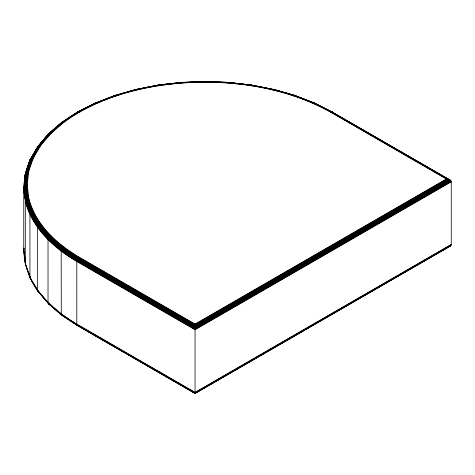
<?xml version="1.0" encoding="UTF-8"?>
<svg xmlns="http://www.w3.org/2000/svg" width="475" height="475" viewBox="0 0 475 475"><rect width="100%" height="100%" fill="white"/><g stroke="black" fill="none" stroke-linecap="round" stroke-linejoin="round"><path stroke-width="0.71" d="M48.022 135.244L48.646 133.718L61.999 122.218L63.953 122.247C104.571 93.052 155.663 82.686 204.909 82.122C248.306 82.502 292.446 90.862 330.624 112.207L446.322 179.004C448.198 179.033 450.947 179.633 451.25 181.848L451.25 244.429L450.591 245.854L448.21 247.059M37.537 147.511L38.487 145.73L40.767 145.439L51.045 133.404L63.953 122.247M196.288 325.167L195.053 324.075L79.355 257.272C56.679 243.918 35.376 224.479 28.761 198.081L26.315 199.102L25.3 201.192L25.3 263.767L25.763 265.157M37.97 146.193L29.925 160.467L30.649 159.232M25.418 264.498L23.75 250.117L23.78 187.168L24.771 185.529L27.241 184.692L28.761 171.303L33.297 158.145L40.767 145.439M25.3 177.567C24.433 174.996 25.359 170.834 28.761 171.303M23.75 187.536L25.418 173.161M25.561 172.817C17.195 210.324 46.324 243.313 77.003 260.3L195.053 328.457L450.876 180.761L449.593 180.019M25.763 172.502C17.409 209.968 46.502 242.915 77.152 259.89L195.053 327.958L450.591 180.429L331.817 111.851L330.624 112.207M23.993 247.962C23.227 263.583 29.296 278.7 37.97 291.46L39.152 292.22M23.78 250.491L24.023 248.336M228.095 82.994L228.374 82.365L204.909 81.528L181.438 82.365L158.377 85.019L135.856 89.561L158.472 85.019L158.923 85.613M25.329 173.518L30.18 159.422L31.611 158.264L33.297 158.145M25.3 173.886L30.376 159.113M30.62 158.846C10.984 199.916 42.085 240.285 77.336 259.481L195.053 327.441L450.235 180.12L331.817 111.851M30.911 158.608C11.305 199.613 42.364 239.922 77.556 259.083L195.053 326.919L449.807 179.835M76.897 112.896L77.532 111.987L95.249 103.016L96.752 103.318M61.999 122.218L59.636 124.593M250.889 85.613L251.53 85.073L249.44 84.936M30.038 159.748L38.208 145.944M29.949 160.099L38.487 145.73M31.374 158.003L33.915 153.68M34.639 152.451L35.364 151.216M36.088 149.981L36.812 148.746M77.14 112.349L94.911 103.354L115.009 95.386L116.072 95.861M94.911 103.354L115.199 95.368M272.899 89.929L273.713 89.383L294.803 95.386L295.426 96.282M37.786 146.484L48.646 133.718L49.531 133.285L51.045 133.404M37.65 146.805L48.907 133.528M49.204 133.38C32.152 150.201 21.155 174.723 26.653 198.829C33.345 225.524 54.874 245.189 77.805 258.703L195.053 326.39L449.32 179.592M193.824 325.167L195.053 324.075L446.322 179.004M293.74 95.861L294.803 95.386M48.248 134.229L62.267 122.093M62.569 122.016C38.944 139.276 20.087 168.34 27.033 198.598C33.707 225.233 55.195 244.862 78.084 258.341L195.053 325.88L448.786 179.384M48.123 134.544L50.314 132.644M52.511 130.75L54.156 129.331M56.347 127.437L57.445 126.487M48.046 134.882L50.789 132.513M52.434 131.088L54.625 129.194M56.276 127.769L57.92 126.35M313.067 103.318L314.361 102.933L315.115 103.877M61.756 122.39L77.775 111.88L79.278 112.159M61.554 122.609L78.043 111.833M61.394 122.871L69.795 117.343M70.995 116.553L76.998 112.599M78.333 111.833C51.828 127.152 26.481 152.404 25.905 184.912C26.481 217.437 51.858 242.695 78.381 258.02L194.109 324.835M62.48 122.384L63.68 121.594M65.485 120.407L67.284 119.219M73.293 115.265L74.492 114.475M79.355 257.272L77.556 259.083L76.808 261.493L76.808 324.075L77.336 325.523L78.696 325.803M195.373 324.282L446.969 179.027L330.933 112.041C292.659 90.648 248.413 82.264 204.909 81.878C161.435 82.27 117.212 90.63 78.957 111.999C52.583 127.241 27.36 152.374 26.784 184.716C27.36 217.093 52.624 242.226 79.022 257.48L194.732 324.282M195.694 324.538L447.598 179.099L331.241 111.922C278.932 83.107 216.659 76.944 158.205 85.179M195.997 324.835L448.21 179.223M451.208 181.48L195.053 329.365L76.831 261.113C53.74 247.505 32.068 227.691 25.329 200.818M451.25 181.848L195.053 329.763L76.808 261.493C49.893 245.943 24.106 220.222 23.78 187.168M451.25 244.429L195.053 392.344L76.808 324.075C57.618 312.681 39.888 297.54 29.925 277.186L29.925 214.611L30.911 212.444L33.297 211.244M451.208 244.797L195.053 392.688L76.831 324.437L61.21 314.147L48.046 302.777L37.567 290.51L37.537 227.561L38.487 225.328L40.767 223.945M451.084 245.165L195.053 392.979L76.897 324.763L61.281 314.486L61.186 251.21L61.999 248.841L63.953 247.137M450.876 245.516L195.053 393.217L77.003 325.06L61.281 314.486M450.591 245.854L195.053 393.383L77.152 325.31M77.336 325.523L195.053 393.52L450.235 246.163M77.318 112.142L95.689 102.897M77.657 112.266L95.938 102.921M51.045 235.98L48.907 237.53L48.022 239.833L48.022 302.415L48.426 303.703L49.531 304.374M95.065 103.158L115.407 95.41M102.927 100.451L104.963 99.667M106.323 99.144L111.067 97.316M112.427 96.787L114.463 96.003M114.843 95.457L136.248 89.377L136.919 89.929M114.689 95.588L136.408 89.431M114.564 95.772L128.695 91.746M130.108 91.348L135.761 89.733M136.574 89.543C92.583 100.896 41.26 123.601 27.865 171.333C19.6 208.382 48.391 240.95 78.696 257.729L194.417 324.538M135.975 89.442L158.579 85.084M136.485 89.597L158.692 85.209M158.288 85.073L181.545 82.448L181.717 82.994M158.864 85.268L161.037 85.019M163.21 84.77L164.659 84.603M166.832 84.354L169.011 84.105M171.184 83.855L173.357 83.606M175.53 83.351L176.979 83.184M179.877 82.852L181.325 82.686M61.394 314.782L62.267 315.566L63.24 315.626M228.374 82.365L204.909 81.48L181.545 82.448M188.694 82.407L193.853 82.217M201.222 81.938L208.59 81.938M216.701 82.24L221.124 82.407M228.327 82.377L251.441 85.019M228.273 82.448L251.53 85.073M228.457 82.525L231.355 82.858M232.797 83.024L235.695 83.357M237.138 83.523L247.992 84.77M251.34 85.019L273.843 89.442L274.134 89.965M251.239 85.084L273.956 89.561M252.397 85.494L256.007 86.201M259.617 86.907L263.227 87.614M264.67 87.899L268.28 88.605M271.89 89.312L273.333 89.597M273.564 89.377L295.123 95.588L314.753 103.158M273.41 89.431L294.411 95.41L314.907 103.354M294.613 95.368L314.569 103.016M295.355 96.003L297.392 96.787M298.745 97.316L303.495 99.144M307.562 100.718L309.599 101.502M313.672 103.069L329.531 110.936M332.072 111.898L332.928 112.896M314.361 102.933L332.512 112.153M314.129 102.897L332.684 112.355M313.88 102.921L331.532 111.862L448.311 179.277M330.849 111.601L332.168 112.272M449.795 180.369L451.084 181.112L195.053 328.932L76.897 260.71C50.089 245.219 24.451 219.676 23.869 186.8M31.243 279.241L30.376 278.54L29.925 277.186M62.896 315.661L65.372 317.288M67.23 318.511L69.706 320.144M71.565 321.367L74.047 323M75.905 324.223L78.381 325.856M61.554 315.044L78.084 325.85M61.756 315.269L77.805 325.791M62.569 315.637L48.123 303.115L37.567 290.51M48.248 303.424L62.267 315.566M48.426 303.703L61.999 315.442M38.802 292.095L49.204 304.273M37.65 290.854L48.907 304.131M33.761 283.527L34.479 284.751M35.203 285.974L35.922 287.197M29.949 277.554L38.487 291.929M30.038 277.905L38.208 291.715M23.869 250.853L24.017 251.204M28.613 272.377L30.222 277.044M26.012 265.448L30.62 278.813M25.3 263.767L30.376 278.54M27.241 184.692L28.761 198.081M24.296 252.255L24.463 253.692M24.789 256.559L24.949 257.99M25.276 260.858L25.436 262.289M24.094 251.922L24.421 254.796M24.587 256.227L24.914 259.101M25.074 260.532L25.561 264.836M204.909 81.48L204.909 82.122M195.053 325.88L195.053 393.52"/></g></svg>
